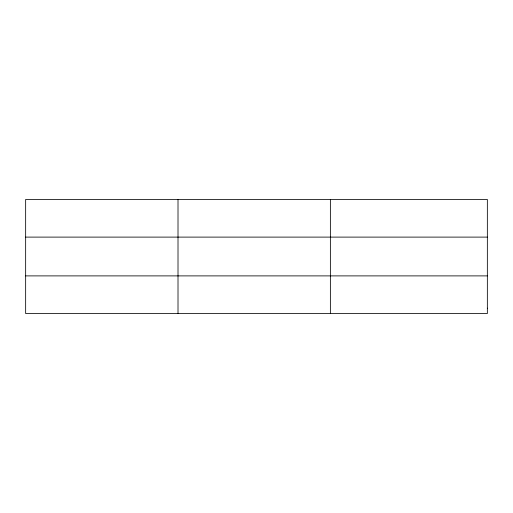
<?xml version="1.0" encoding="UTF-8"?>
<svg xmlns="http://www.w3.org/2000/svg" width="513" height="513" viewBox="0 0 513 513"><rect width="100%" height="100%" fill="white"/><g stroke="black" fill="none" stroke-linecap="round" stroke-linejoin="round"><path stroke-width="0.77" d="M25.65 237.109L487.35 237.109M25.65 275.891L487.35 275.891M330.372 199.461L330.372 313.539M178.011 199.461L178.011 313.539M487.35 308.159L487.35 313.539L25.65 313.539L25.65 199.461L487.35 199.461L487.35 308.159"/></g></svg>
